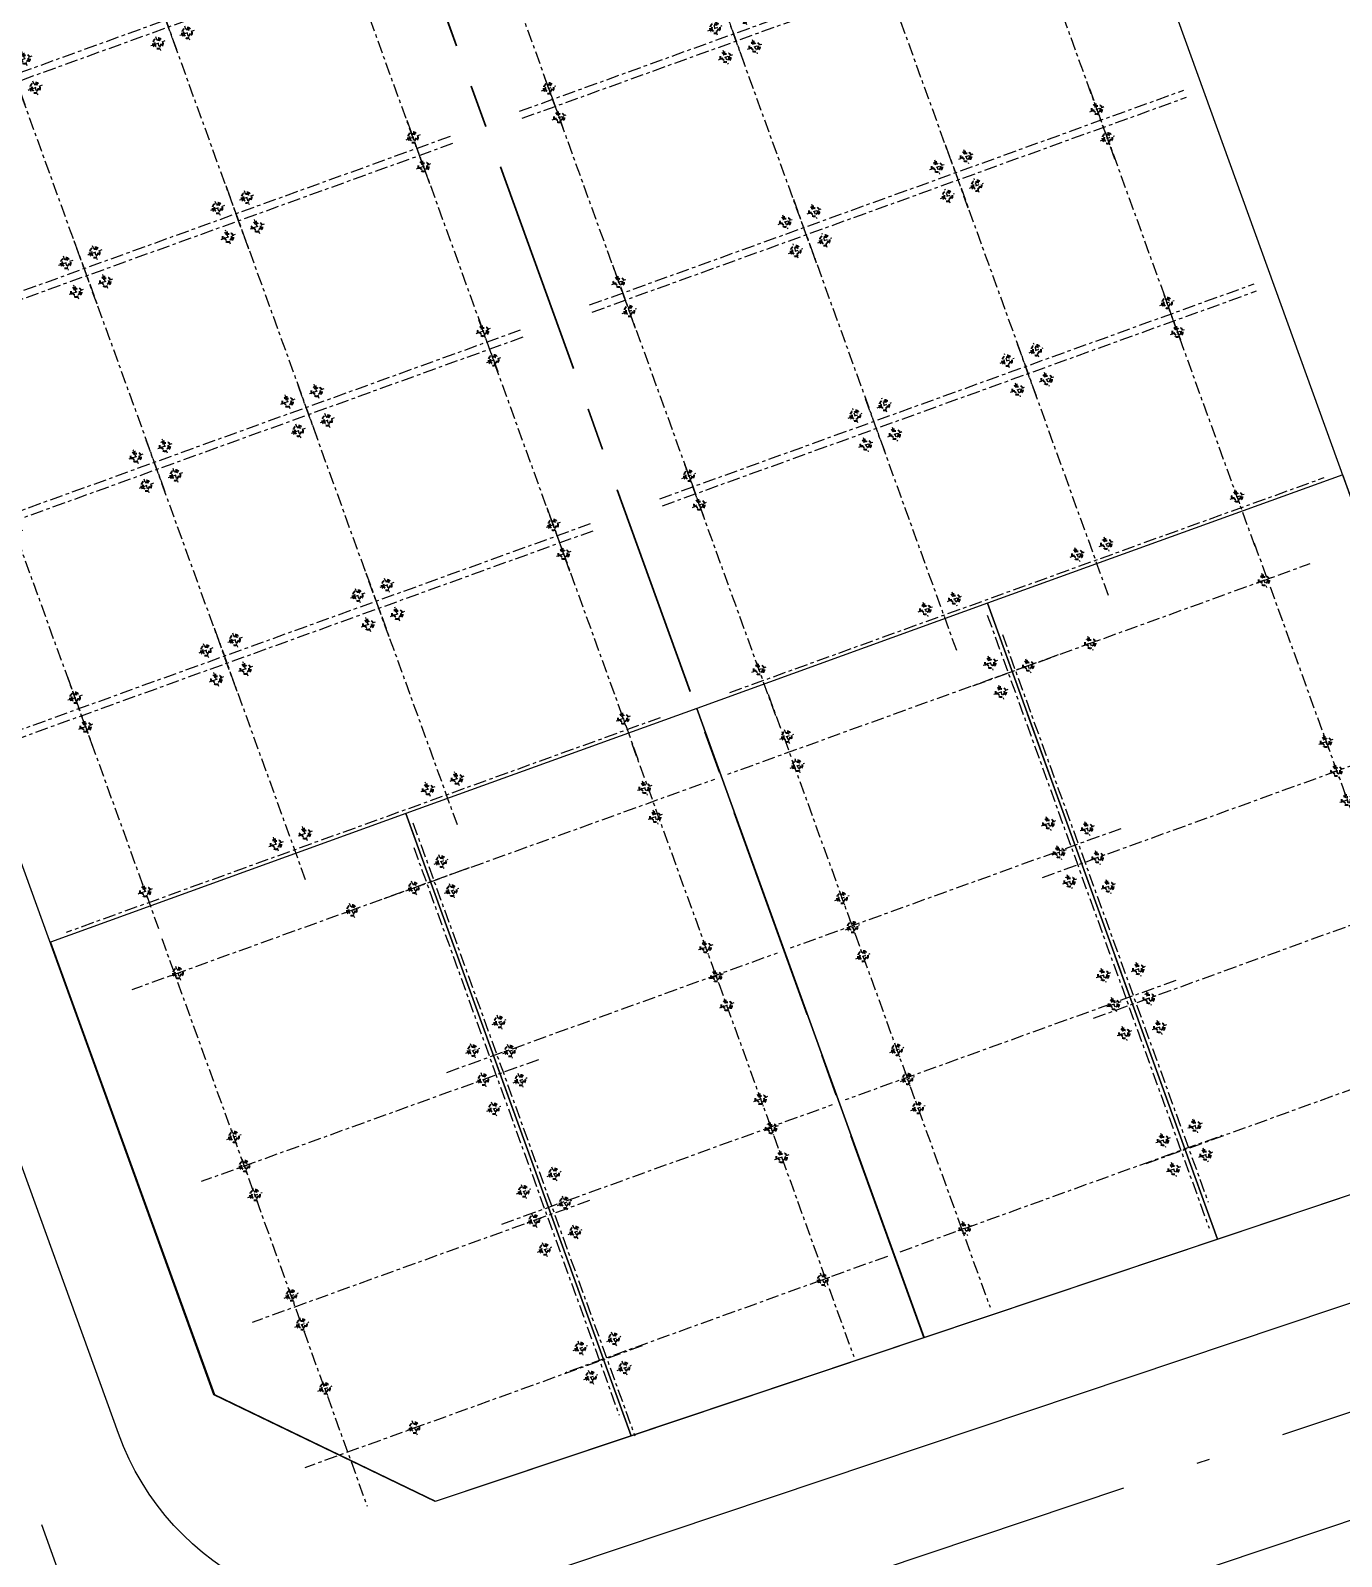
# Model space of a CAD drawing. Header units: metres. Extents: x 568006 to 1139366, y 2064802 to 4131555.
# Drawn here: x 569693.48 to 569731.64, y 2065000.91 to 2065045.35 of the extents above; entities that cross this region are included whole.
import ezdxf
from ezdxf.enums import TextEntityAlignment as Align
from ezdxf.xclip import XClip

# ---------------------------------------------------------------- set-up
doc = ezdxf.new("R2010")
doc.units = ezdxf.units.M
doc.header["$XCLIPFRAME"] = 0
for name, pattern in [('ACAD_ISO10W100', [18.5, 12, -3, 0.5, -3]), ('CENTER', [2, 1.25, -0.25, 0.25, -0.25]), ('CENTER2', [1.125, 0.75, -0.125, 0.125, -0.125]), ('HIDDEN', [0.375, 0.25, -0.125])]:
    doc.linetypes.add(name, pattern=pattern)
doc.layers.get('0').update_dxf_attribs({"linetype": 'CONTINUOUS'})
for name, color, linetype, lineweight in [('-WALL', 4, 'CONTINUOUS', 35), ('boDnv', 54, 'CONTINUOUS', 25), ('hung-demlonha', 7, 'CONTINUOUS', 15)]:
    doc.layers.add(name, color=color, linetype=linetype, lineweight=lineweight)
for name, color, linetype in [('01.AXIS', 160, 'CENTER2'), ('CDC.01.AXIS', 160, 'CENTER2'), ('ChiaLo', 128, 'CENTER'), ('datOlienke', 42, 'CONTINUOUS'), ('ghi_chu', 7, 'CONTINUOUS'), ('LogDg', 7, 'CONTINUOUS'), ('LoLK', 6, 'CONTINUOUS'), ('TimDg', 222, 'CONTINUOUS'), ('ViaHeS', 32, 'CONTINUOUS')]:
    doc.layers.add(name, color=color, linetype=linetype)
doc.styles.add('QH1', font='arialbd.ttf', dxfattribs={"width": 0.8})
doc.styles.add('rms', font='romans.shx', dxfattribs={"width": 0.7, "bigfont": 'vns.shx'})
doc.linetypes.add('ADL', pattern='A,0.125,-0.15,["++",rms,S=0.5,R=0,X=0,Y=-0.2245],-1.35,1.125', length=2.75)

# ---------------------------------------------------------------- blocks, each defined once
blk = doc.blocks.new('A$C758D662A')
at = {"linetype": 'HIDDEN', "ltscale": 500}
for radius in [300, 200]:
    blk.add_circle((0, 0), radius, dxfattribs=at)
at = {"layer": 'CDC.01.AXIS', "ltscale": 200}
for p, q in [((437, 0), (-437, 0)), ((0, 437), (0, -437))]:
    blk.add_line(p, q, dxfattribs=at)
blk = doc.blocks.new('MAU M1SH')
at = {"layer": '01.AXIS', "ltscale": 500}
for p, q in [((-370, 15724), (-370, -2671)), ((5410, 15724), (5410, -2671)), ((-1468, 14700), (6323, 14700)), ((-1468, 9100), (6323, 9100)), ((-1468, 4400), (6323, 4400)), ((-1575, -100), (6216, -100))]:
    blk.add_line(p, q, dxfattribs=at)
at = {"xscale": 0.5, "yscale": 0.5, "zscale": 0.5}
for p in [(-30, 14700), (5070, 14700), (-30, 9550), (5070, 9550), (-30, 8650), (5070, 8650), (-30, 4850), (5070, 4850), (-30, 3950), (5070, 3950), (-30, -100), (5070, -100)]:
    blk.add_blockref('A$C758D662A', p, dxfattribs=at)
blk = doc.blocks.new('MAU M3SH')
at = {"layer": '01.AXIS', "ltscale": 500}
for p, q in [((-840, 16482), (-840, -2500)), ((5940, 16482), (5940, -2500)), ((7481, 14690), (-2753, 14690)), ((7481, 9310), (-2753, 9310)), ((7481, 4610), (-2753, 4610)), ((-2753, -90), (7221, -90))]:
    blk.add_line(p, q, dxfattribs=at)
at = {"yscale": 0.4999999999999999, "zscale": 0.4999999999999999}
for p, xscale in [((-750, 15140), -0.4999999999999999), ((5550, 15140), 0.4999999999999999), ((-750, 14240), -0.4999999999999999), ((5550, 14240), 0.4999999999999999), ((-840, 10171), -0.4999999999999999), ((5550, 10171), 0.4999999999999999), ((-840, 9271), -0.4999999999999999), ((5550, 9271), 0.4999999999999999), ((-840, 8371), -0.4999999999999999), ((5550, 8371), 0.4999999999999999), ((-840, 5470), -0.4999999999999999), ((5550, 5470), 0.4999999999999999), ((-840, 4570), -0.4999999999999999), ((5550, 4570), 0.4999999999999999), ((-840, 3670), -0.4999999999999999), ((5550, 3670), 0.4999999999999999), ((5550, 360), 0.4999999999999999), ((-750, -90), 0.4999999999999999), ((5550, -540), 0.4999999999999999)]:
    blk.add_blockref('A$C758D662A', p, dxfattribs=dict(at, xscale=xscale))
blk = doc.blocks.new('MAU M2SH')
at = {"layer": '01.AXIS', "ltscale": 500}
for p, q in [((-540, 15801), (-540, -1785)), ((7260, 15801), (7260, -1785)), ((-1853, 14690), (8586, 14690)), ((-1853, 8750), (8586, 8750)), ((-1853, 4390), (8586, 4390)), ((-1853, -110), (8586, -110))]:
    blk.add_line(p, q, dxfattribs=at)
at = {"xscale": 0.4999999999999999, "yscale": 0.4999999999999999, "zscale": 0.4999999999999999}
for p in [(-142, 14690), (1778, 14690), (7158, 14690), (-142, 9650), (7248, 9650), (-142, 8750), (7248, 8750), (-142, 7850), (7248, 7850), (-142, 5290), (7248, 4740), (-142, 4390), (7248, 3840), (-142, 3490), (7248, 1860), (-142, 440), (5188, -100), (-142, -460)]:
    blk.add_blockref('A$C758D662A', p, dxfattribs=at)
blk = doc.blocks.new('tmbc_khub')
at = {"layer": 'boDnv', "color": 10, "linetype": 'ADL', "ltscale": 0.25, "const_width": 1}
blk.add_lwpolyline([(-341.1, 366.888), (-329.099, 369.918), (-320.115, 342.867), (-306.955, 347.783), (-304.689, 342.852), (-287.312, 301.238), (-279.038, 303.019, 0.433258), (-277.535, 305.521), (-309.376, 417.689), (-314.842, 420.762), (-395.852, 398.359, -0.020567), (-436.94, 388.795), (-477.969, 381.009), (-480.265, 378.052), (-477.148, 328.385), (-476.033, 323.75), (-470.843, 323.397), (-453.717, 326.661), (-444.986, 329.688), (-433.92, 330.949), (-407.419, 338.794), (-358.102, 364.026), (-347.858, 365.312)], format="xyb", close=True, dxfattribs=at)
at = {"layer": 'ChiaLo', "ltscale": 5}
for points in [[(-65.52, 245.455), (-111.385, 372.263)], [(-65.51, 245.463), (-111.374, 372.271)], [(-56.975, 248.327), (-63.671, 266.841)], [(-74.044, 242.599), (-80.598, 260.718)]]:
    blk.add_lwpolyline(points, dxfattribs=at)
at = {"layer": 'datOlienke'}
blk.add_lwpolyline([(-79.746, 240.681), (-86.187, 243.793), (-128.492, 360.759), (-125.49, 367.161), (-97.279, 377.365), (-90.876, 374.364), (-48.255, 256.522), (-51.294, 250.23)], close=True, dxfattribs=at)
at = {"layer": 'LogDg'}
for points in [[(-126.511, 369.982), (-95.478, 381.206, -0.414214), (-85.234, 376.404), (-42.629, 258.608, -0.421043), (-47.607, 248.303), (-78.9, 237.801, -0.407417), (-88.969, 242.664), (-131.313, 359.738, -0.414214)], [(-215.799, 185.529, 0.400458), (-220.949, 175.76), (-212.748, 146.869, 0.428104), (-202.507, 141.469), (-29.916, 199.39, 0.421043), (-24.938, 209.695), (-35.144, 237.914, 0.407417), (-45.212, 242.777)]]:
    blk.add_lwpolyline(points, format="xyb", close=True, dxfattribs=at)
at = {"layer": 'LoLK'}
for points in [[(-53.327, 270.582), (-63.671, 266.841), (-56.975, 248.327), (-51.284, 250.237), (-48.244, 256.53)], [(-63.671, 266.841), (-72.135, 263.779), (-65.51, 245.463), (-56.975, 248.327)], [(-72.135, 263.779), (-80.598, 260.718), (-74.044, 242.599), (-65.51, 245.463)], [(-80.598, 260.718), (-90.942, 256.977), (-86.176, 243.8), (-79.735, 240.689), (-74.044, 242.599)]]:
    blk.add_lwpolyline(points, close=True, dxfattribs=at)
at = {"layer": 'TimDg', "linetype": 'ACAD_ISO10W100', "ltscale": 0.75}
blk.add_lwpolyline([(-88.135, 231.537), (-175.4, 472.813)], dxfattribs=at)
blk.add_lwpolyline([(-377.535, 134.416), (-34.22, 249.631, 0.050829), (-28.678, 252.141), (203.834, 387.416)], format="xyb", dxfattribs=at)
at = {"layer": 'ViaHeS'}
blk.add_lwpolyline([(-79.746, 240.681), (-86.187, 243.793), (-128.492, 360.759), (-125.49, 367.161), (-97.279, 377.365), (-90.876, 374.364), (-48.255, 256.522), (-51.294, 250.23)], close=True, dxfattribs=at)
at = {"layer": '-WALL'}
for name, p, xscale, yscale, zscale, rotation in [('MAU M1SH', (-64.345, 291.607), -0.001, 0.001, 0.001, 109.8844192741507), ('MAU M1SH', (-97.984, 285.818), 0.001, 0.001, 0.001, 289.8841386995391), ('MAU M1SH', (-60.591, 281.225), 0.0009999999999999998, 0.0009999999999999998, 0.0009999999999999998, 109.8842788567343), ('MAU M1SH', (-94.229, 275.436), -0.0009999999999999998, 0.0009999999999999998, 0.0009999999999999998, 289.8842791169554), ('MAU M1SH', (-60.264, 280.322), -0.001, 0.001, 0.001, 109.8844192741507), ('MAU M1SH', (-93.902, 274.533), 0.001, 0.001, 0.001, 289.8841386995391), ('MAU M1SH', (-56.509, 269.941), 0.001, 0.001, 0.001, 109.8844194458482), ('MAU M1SH', (-90.148, 264.152), -0.0009999999999999998, 0.0009999999999999998, 0.0009999999999999998, 289.8842791169554), ('MAU M1SH', (-89.821, 263.249), 0.001, 0.001, 0.001, 289.8841386995391), ('MAU M2SH', (-57.347, 251.26), 0.001, 0.001, 0.001, 19.9200609284738), ('MAU M3SH', (-63.657, 248.977), 0.001, 0.001, 0.001, 19.88099663727575), ('MAU M3SH', (-69.205, 246.97), -0.0009999999999999998, 0.001, 0.001, 19.88410657060159), ('MAU M2SH', (-75.506, 244.691), -0.0009999999999999998, 0.001, 0.001, 19.88382606580716)]:
    blk.add_blockref(name, p, dxfattribs=dict(at, xscale=xscale, yscale=yscale, zscale=zscale, rotation=rotation))
at = {"layer": 'hung-demlonha', "color": 7, "ltscale": 5, "style": 'QH1', "width": 0.65}
for tag, p in [('BT04', (-109.598, 191.643)), ('BT06', (-305.798, 171.199)), ('BT05', (-282.572, 137.244))]:
    blk.add_attdef(tag, text='', height=3.96, rotation=0, dxfattribs=at).set_placement(p, align=Align.CENTER)

msp = doc.modelspace()

# ---------------------------------------------------------------- block references
at = {"layer": 'ghi_chu'}
ref = msp.add_blockref('tmbc_khub', (569785.007, 2064761.833), dxfattribs=at)
XClip(ref).set_block_clipping_path([(-196.9317021817, 224.973894045), (-4.975069496, 387.4432126731)])
ref = msp.add_blockref('tmbc_khub', (570146.383, 2064664.385), dxfattribs=at)
XClip(ref).set_block_clipping_path([(-286.8505220501, 326.7771365601), (-94.8938893643, 477.8301980081)])

doc.saveas('drawing.dxf')
